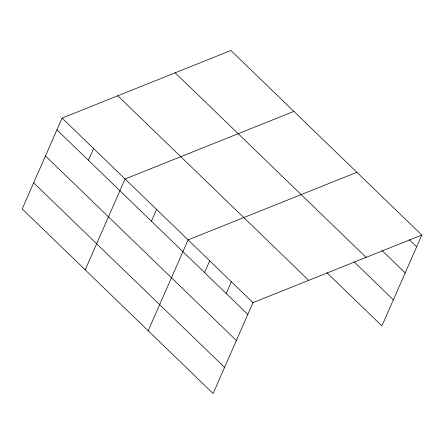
<?xml version="1.0" encoding="UTF-8"?>
<svg xmlns="http://www.w3.org/2000/svg" width="444" height="444" viewBox="0 0 444 444"><rect width="100%" height="100%" fill="white"/><g stroke="black" fill="none" stroke-linecap="round" stroke-linejoin="round"><path stroke-width="0.67" d="M62.082 118.082L22.2 208.941L213.103 393.506L252.986 302.647L421.8 235.059L230.897 50.494L62.082 118.082L252.986 302.647M88.423 160.295L93.584 148.535M85.198 269.847L125.08 178.988L293.895 111.4M151.421 221.201L156.582 209.44M148.196 330.752L188.078 239.893L356.893 172.305M204.556 272.572L209.718 260.811M226.19 293.49L231.352 281.729M421.8 235.059L381.918 325.918L326.845 272.672M409.263 239.688L416.639 246.82M382.068 250.577L405.178 272.921M175.186 72.799L366.095 257.365M354.035 261.782L393.373 299.817M117.793 95.776L308.697 280.342M56.921 129.842L247.824 314.408M45.466 155.944L236.369 340.509M33.655 182.839L224.564 367.404"/></g></svg>
